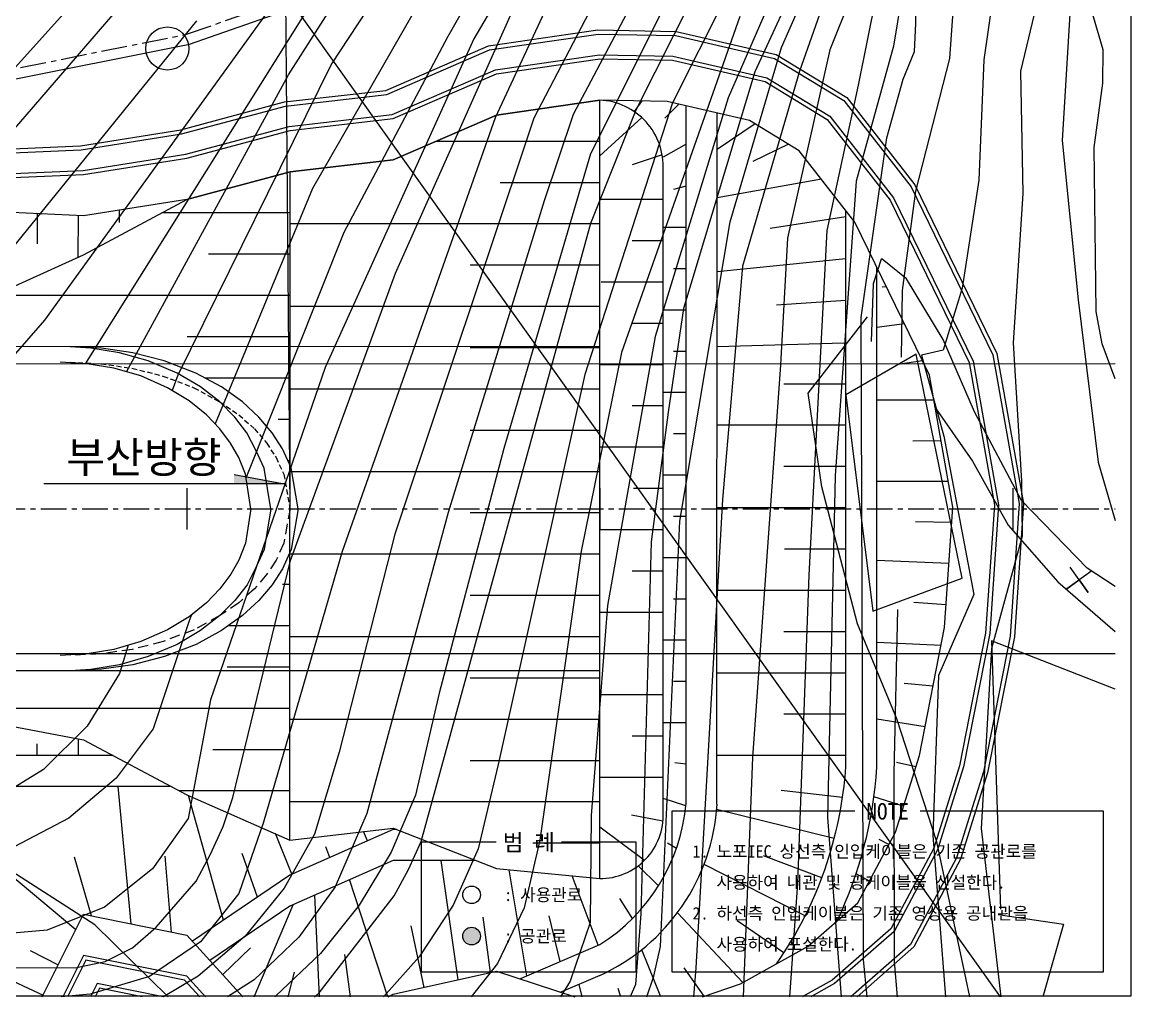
# Model space of a CAD drawing. Extents: x -212 to 226, y -69 to 145.
# Drawn here: x 105.1 to 158.8, y -1.2 to 46 of the extents above; entities that cross this region are included whole.
import ezdxf
from ezdxf.enums import TextEntityAlignment as Align

# ---------------------------------------------------------------- set-up
doc = ezdxf.new("R2010")
doc.units = 0
doc.header["$MEASUREMENT"] = 0
for name, pattern in [('A-CENTR01', [2, 1.25, -0.25, 0.25, -0.25]), ('CENTER', [2, 1.25, -0.25, 0.25, -0.25]), ('HIDDEN', [0.375, 0.25, -0.125]), ('HIDDENX2', [0.75, 0.5, -0.25])]:
    doc.linetypes.add(name, pattern=pattern)
for name, color, linetype in [('TT-BASE', 253, 'CONTINUOUS'), ('TT-CNTL', 1, 'A-CENTR01'), ('TX-PAPR', 2, 'CONTINUOUS'), ('TZ-LINE', 7, 'CONTINUOUS'), ('TZ-TEX2', 3, 'CONTINUOUS')]:
    doc.layers.add(name, color=color, linetype=linetype)
doc.styles.get("Standard").update_dxf_attribs({"font": 'GulimChe.ttf'})
doc.styles.add('굴림', font='GulimChe.ttf')

msp = doc.modelspace()

# ---------------------------------------------------------------- hatches: boundary and pattern name
at = {"layer": 'TT-BASE', "linetype": 'ByBlock'}
msp.add_hatch(color=256, dxfattribs=at).paths.add_polyline_path([(115.362, 24.049), (117.702, 23.612), (115.362, 23.612)])
at = {"layer": 'TZ-LINE', "ltscale": 2}
h = msp.add_hatch(color=256, dxfattribs=at)
h.dxf.hatch_style = 1
h.paths.add_polyline_path([(126.438, 1.697, 1), (127.291, 1.697, 1)])

# ---------------------------------------------------------------- linework, layer by layer
at = {"layer": 'TT-BASE'}
for p, q in [((86.14, 91.839, -288.11), (152.461, -1.245, -288.11)), ((122.288, 61.199, -374.638), (103.464, 39.364, -374.638)), ((97.357, 35.528, -374.638), (117.195, 57.644, -374.638)), ((131.71, 55.781, -374.638), (125.715, 45.272, -374.638)), ((132.366, 54.394, -374.638), (126.973, 45.161, -374.638)), ((126.299, 53.448, -374.638), (120.082, 43.959, -374.638)), ((121.706, 53.036, -374.638), (106.186, 31.529, -374.638)), ((139.013, 52.389, -374.638), (132.627, 39.587, -374.638)), ((118.07, 22.394, -295.583), (117.832, 51.37, -295.583)), ((134.827, 41.72, -374.638), (139.577, 51.133, -374.638)), ((117.99, 43.414, -374.638), (122.744, 50.89, -374.638)), ((146.574, 50.532, -374.638), (144.207, 44.634, -374.638)), ((155.1, 50.492, -374.638), (153.441, 43.6, -374.638)), ((148.118, 49.778, -374.638), (147.29, 44.805, -374.638)), ((156.025, 49.641, -374.638), (155.465, 40.242, -374.638)), ((125.698, 49.312, -374.638), (119.16, 37.912, -374.638)), ((148.372, 45.907, -374.638), (148.419, 49.132, -374.638)), ((150.346, 48.995, -374.638), (150.017, 44.218, -374.638)), ((152.376, 49.128, -374.638), (151.676, 44.147, -374.638)), ((131.402, 48.648, -374.638), (128.01, 41.345, -374.638)), ((133.793, 48.842, -374.638), (129.878, 41.325, -374.638)), ((146.783, 48.826, -374.638), (145.59, 42.918, -374.638)), ((108.165, 29.417, -374.638), (119.769, 47.948, -374.638)), ((141.847, 48.171, -374.638), (139.285, 42.306, -374.638)), ((144.257, 47.874, -374.638), (142.75, 43.595, -374.638)), ((123.175, 33.811, -374.638), (129.169, 47.266, -374.638)), ((135.084, 47.736, -374.638), (131.779, 41.501, -374.638)), ((139.248, 47.338, -374.638), (136.592, 42.069, -374.638)), ((141.873, 44.739, -374.638), (143.041, 47.425, -374.638)), ((157.457, 44.632, -374.638), (156.567, 47.657, -374.638)), ((139.853, 46.247, -374.638), (134.132, 29.978, -374.638)), ((141.833, 46.294, -374.638), (140.586, 43.564, -374.638)), ((113.541, 46.04, -374.638), (100.047, 29.417, -374.638)), ((148.317, 44.554, -374.638), (148.372, 45.907, -374.638)), ((126.973, 45.161, -374.638), (119.776, 29.24, -374.638)), ((125.715, 45.272, -374.638), (120.674, 35.786, -374.638)), ((127.684, 44.829, -1182.331), (132.983, 45.598, -1182.331)), ((127.739, 44.635, -1182.331), (132.995, 45.398, -1182.331)), ((132.983, 45.598, -1182.331), (136.764, 45.524, -1182.331)), ((132.995, 45.398, -1182.331), (136.739, 45.324, -1182.331)), ((136.739, 45.324, -1182.331), (141.538, 44.217, -1182.331)), ((136.764, 45.524, -1182.331), (141.615, 44.405, -1182.331)), ((122.704, 42.668, -1182.331), (127.684, 44.829, -1182.331)), ((122.756, 42.473, -1182.331), (127.739, 44.635, -1182.331)), ((139.38, 36.295, -374.638), (141.873, 44.739, -374.638)), ((144.207, 44.634, -374.638), (142.166, 35.505, -374.638)), ((147.29, 44.805, -374.638), (145.49, 38.267, -374.638)), ((157.43, 43.016, -374.638), (157.457, 44.632, -374.638)), ((128.015, 43.665, -1182.331), (133.057, 44.397, -1182.331)), ((128.07, 43.471, -1182.331), (133.07, 44.196, -1182.331)), ((133.057, 44.397, -1182.331), (136.616, 44.326, -1182.331)), ((133.07, 44.196, -1182.331), (136.591, 44.127, -1182.331)), ((136.591, 44.127, -1182.331), (141.08, 43.091, -1182.331)), ((136.616, 44.326, -1182.331), (141.156, 43.279, -1182.331)), ((141.538, 44.217, -1182.331), (144.897, 42.172, -1182.331)), ((141.615, 44.405, -1182.331), (145.032, 42.324, -1182.331)), ((147.762, 43.213, -374.638), (148.317, 44.554, -374.638)), ((150.017, 44.218, -374.638), (148.357, 37.792, -374.638)), ((151.676, 44.147, -374.638), (151.429, 38.324, -374.638)), ((120.082, 43.959, -374.638), (112.631, 28.877, -374.638)), ((123.018, 41.496, -1182.331), (128.015, 43.665, -1182.331)), ((140.586, 43.564, -374.638), (137.121, 32.107, -374.638)), ((142.75, 43.595, -374.638), (139.988, 34.15, -374.638)), ((153.441, 43.6, -374.638), (153.556, 37.665, -374.638)), ((110.151, 29.032, -374.638), (117.99, 43.414, -374.638)), ((123.07, 41.301, -1182.331), (128.07, 43.471, -1182.331)), ((141.08, 43.091, -1182.331), (144.085, 41.262, -1182.331)), ((141.156, 43.279, -1182.331), (144.22, 41.414, -1182.331)), ((146.976, 40.369, -374.638), (147.762, 43.213, -374.638)), ((157.022, 39.901, -374.638), (157.43, 43.016, -374.638)), ((117.807, 42.108, -1182.331), (122.704, 42.668, -1182.331)), ((117.844, 41.911, -1182.331), (122.756, 42.473, -1182.331)), ((145.59, 42.918, -374.638), (144.063, 35.875, -374.638)), ((112.777, 40.752, -1182.331), (117.807, 42.108, -1182.331)), ((112.819, 40.556, -1182.331), (117.844, 41.911, -1182.331)), ((128.07, 41.471, -1182.331), (133.07, 42.196, -1182.331)), ((136.592, 42.069, -374.638), (132.345, 28.901, -374.638)), ((133.069, 4.484, -1182.331), (133.07, 42.196, -1182.331)), ((139.285, 42.306, -374.638), (135.751, 30.738, -374.638)), ((144.897, 42.172, -1182.331), (148.155, 37.989, -1182.331)), ((145.032, 42.324, -1182.331), (148.326, 38.096, -1182.331)), ((118.032, 40.926, -1182.331), (123.018, 41.496, -1182.331)), ((128.01, 41.345, -374.638), (120.596, 20.334, -374.638)), ((123.07, 39.301, -1182.331), (128.07, 41.471, -1182.331)), ((131.779, 41.501, -374.638), (130.38, 37.312, -374.638)), ((132.631, 36.238, -374.638), (134.827, 41.72, -374.638)), ((135.112, 41.348, -1182.331), (133.07, 39.498, -1182.331)), ((144.22, 41.414, -1182.331), (147.302, 37.457, -1182.331)), ((113.028, 39.577, -1182.331), (118.032, 40.926, -1182.331)), ((118.07, 40.729, -1182.331), (123.07, 41.301, -1182.331)), ((129.878, 41.325, -374.638), (123.146, 21.168, -374.638)), ((144.085, 41.262, -1182.331), (147.131, 37.351, -1182.331)), ((107.93, 39.985, -1182.331), (112.777, 40.752, -1182.331)), ((107.95, 39.786, -1182.331), (112.819, 40.556, -1182.331)), ((113.07, 39.381, -1182.331), (118.07, 40.729, -1182.331)), ((145.729, 31.659, -374.638), (146.976, 40.369, -374.638)), ((103.82, 39.808, -1182.331), (107.93, 39.985, -1182.331)), ((103.828, 39.609, -1182.331), (107.95, 39.786, -1182.331)), ((133.07, 40.196, -1182.331), (125.134, 40.196, -1182.331)), ((155.465, 40.242, -374.638), (156.235, 32.526, -374.638)), ((157.113, 31.949, -374.638), (157.022, 39.901, -374.638)), ((108.05, 38.789, -1182.331), (113.028, 39.577, -1182.331)), ((108.07, 38.59, -1182.331), (113.07, 39.381, -1182.331)), ((118.07, 38.729, -1182.331), (123.07, 39.301, -1182.331)), ((132.627, 39.587, -374.638), (128.425, 25.322, -374.638)), ((136.096, 39.54, -1182.331), (134.645, 39.069, -1182.331)), ((103.811, 38.607, -1182.331), (108.05, 38.789, -1182.331)), ((113.07, 37.381, -1182.331), (118.07, 38.729, -1182.331)), ((118.069, 6.352, -1182.331), (118.07, 38.729, -1182.331)), ((136.138, 7.673, -1182.331), (136.138, 38.808, -1182.331)), ((103.82, 38.407, -1182.331), (108.07, 38.59, -1182.331)), ((133.07, 38.196, -1182.331), (128.247, 38.196, -1182.331)), ((145.49, 38.267, -374.638), (144.471, 23.997, -374.638)), ((151.429, 38.324, -374.638), (150.629, 33.088, -374.638)), ((119.16, 37.912, -374.638), (114.449, 26.507, -374.638)), ((148.357, 37.792, -374.638), (147.719, 32.967, -374.638)), ((148.155, 37.989, -1182.331), (152.116, 29.863, -1182.331)), ((148.326, 38.096, -1182.331), (152.308, 29.925, -1182.331)), ((153.556, 37.665, -374.638), (153.089, 30.445, -374.638)), ((108.07, 34.696, -1182.331), (113.07, 37.381, -1182.331)), ((130.38, 37.312, -374.638), (125.724, 22.219, -374.638)), ((136.138, 37.379, -1182.331), (133.07, 37.379, -1182.331)), ((147.131, 37.351, -1182.331), (150.964, 29.488, -1182.331)), ((147.302, 37.457, -1182.331), (151.156, 29.55, -1182.331)), ((118.07, 36.729, -1182.331), (111.856, 36.729, -1182.331)), ((133.07, 36.196, -1182.331), (118.07, 36.197, -1182.331)), ((124.424, 6.276, -374.638), (132.631, 36.238, -374.638)), ((136.953, 21.796, -374.638), (139.38, 36.295, -374.638)), ((120.674, 35.786, -374.638), (115.938, 23.887, -374.638)), ((142.166, 35.505, -374.638), (141.818, 29.376, -374.638)), ((144.063, 35.875, -374.638), (143.203, 19.177, -374.638)), ((136.138, 35.379, -1182.331), (134.638, 35.379, -1182.331)), ((103.82, 32.776, -1182.331), (108.07, 34.696, -1182.331)), ((118.07, 34.729, -1182.331), (114.13, 34.729, -1182.331)), ((146.697, 34.493, -374.638), (146.316, 33.302, -374.638)), ((146.749, 34.492, -374.638), (146.697, 34.493, -374.638)), ((147.931, 33.538, -374.638), (146.749, 34.492, -374.638)), ((133.07, 34.196, -1182.331), (126.803, 34.196, -1182.331)), ((139.988, 34.15, -374.638), (139.01, 22.856, -374.638)), ((118.099, 19.893, -374.638), (123.175, 33.811, -374.638)), ((136.138, 33.379, -1182.331), (133.138, 33.379, -1182.331)), ((146.316, 33.302, -374.638), (146.222, 30.495, -374.638)), ((149.708, 30.599, -374.638), (147.931, 33.538, -374.638)), ((147.719, 32.967, -374.638), (147.667, 29.749, -374.638)), ((150.629, 33.088, -374.638), (149.701, 30.081, -374.638)), ((118.07, 32.729, -1182.331), (103.716, 32.729, -1182.331)), ((156.235, 32.526, -374.638), (157.209, 24.662, -374.638)), ((133.07, 32.196, -1182.331), (118.07, 32.197, -1182.331)), ((137.121, 32.107, -374.638), (136.392, 27.082, -374.638)), ((143.169, 27.992, -374.638), (146.031, 31.694, -374.638)), ((157.403, 30.387, -374.638), (157.113, 31.949, -374.638)), ((106.186, 31.529, -374.638), (104.343, 29.416, -374.638)), ((136.138, 31.379, -1182.331), (134.638, 31.379, -1182.331)), ((145.843, 0.565, -374.638), (145.729, 31.659, -374.638)), ((118.07, 30.729, -1182.331), (113.097, 30.729, -1182.331)), ((135.751, 30.738, -374.638), (133.45, 17.717, -374.638)), ((133.066, 30.256, -886.748), (103.817, 30.246, -886.748)), ((108.935, 30.175, -886.748), (107.417, 30.247, -886.748)), ((108.418, 30.174, -886.748), (107.417, 30.247, -886.748)), ((109.809, 29.951, -886.748), (108.418, 30.174, -886.748)), ((110.456, 29.951, -886.748), (108.935, 30.175, -886.748)), ((133.07, 30.196, -1182.331), (126.803, 30.196, -1182.331)), ((133.072, 14.556, -886.748), (133.067, 30.256, -886.748)), ((149.701, 30.081, -374.638), (148.657, 29.841, -374.638)), ((151.217, 27.093, -374.638), (149.708, 30.599, -374.638)), ((153.089, 30.445, -374.638), (153.503, 23.729, -374.638)), ((158.041, 28.696, -374.638), (157.403, 30.387, -374.638)), ((111.203, 29.559, -886.748), (109.809, 29.951, -886.748)), ((111.981, 29.56, -886.748), (110.456, 29.951, -886.748)), ((112.607, 28.966, -886.748), (111.203, 29.559, -886.748)), ((113.516, 28.966, -886.748), (111.981, 29.56, -886.748)), ((134.132, 29.978, -374.638), (132.17, 20.341, -374.638)), ((148.398, 29.891, -374.638), (144.988, 27.913, -374.638)), ((150.629, 19.041, -374.638), (148.398, 29.891, -374.638)), ((148.657, 29.841, -374.638), (149.742, 25.923, -374.638)), ((151.156, 29.55, -1182.331), (152.385, 22.593, -1182.331)), ((152.116, 29.863, -1182.331), (153.391, 22.647, -1182.331)), ((152.308, 29.925, -1182.331), (153.592, 22.657, -1182.331)), ((103.86, 29.416, -295.583), (158.041, 29.434, -295.583)), ((108.237, 29.426, -886.748), (106.937, 29.497, -886.748)), ((109.537, 29.21, -886.748), (108.237, 29.426, -886.748)), ((110.838, 28.833, -886.748), (109.537, 29.21, -886.748)), ((119.776, 29.24, -374.638), (114.221, 13.151, -374.638)), ((136.138, 29.379, -1182.331), (133.07, 29.379, -1182.331)), ((141.818, 29.376, -374.638), (140.466, 10.351, -374.638)), ((150.964, 29.488, -1182.331), (152.184, 22.582, -1182.331)), ((112.138, 28.265, -886.748), (110.838, 28.833, -886.748)), ((112.631, 28.877, -374.638), (112.36, 28.129, -374.638)), ((113.738, 28.299, -886.748), (112.607, 28.966, -886.748)), ((114.753, 28.3, -886.748), (113.516, 28.966, -886.748)), ((118.07, 28.729, -1182.331), (113.949, 28.729, -1182.331)), ((132.345, 28.901, -374.638), (128.143, 10.018, -374.638)), ((113.178, 27.631, -886.748), (112.138, 28.265, -886.748)), ((114.668, 27.574, -886.748), (113.738, 28.299, -886.748)), ((115.77, 27.575, -886.748), (114.753, 28.3, -886.748)), ((133.07, 28.196, -1182.331), (118.07, 28.197, -1182.331)), ((143.831, 23.457, -374.638), (143.169, 27.992, -374.638)), ((114.023, 26.95, -886.748), (113.178, 27.631, -886.748)), ((115.393, 26.845, -886.748), (114.668, 27.574, -886.748)), ((116.563, 26.845, -886.748), (115.77, 27.575, -886.748)), ((144.988, 27.913, -374.638), (146.289, 17.441, -374.638)), ((114.673, 26.273, -886.748), (114.023, 26.95, -886.748)), ((136.138, 27.379, -1182.331), (134.638, 27.379, -1182.331)), ((136.392, 27.082, -374.638), (135.566, 20.796, -374.638)), ((149.296, 27.329, -374.638), (151.129, 24.701, -374.638)), ((153.493, 22.795, -374.638), (151.217, 27.093, -374.638)), ((115.985, 26.078, -886.748), (115.393, 26.845, -886.748)), ((117.21, 26.078, -886.748), (116.563, 26.845, -886.748)), ((118.07, 26.729, -1182.331), (117.504, 26.729, -1182.331)), ((115.194, 25.576, -886.748), (114.673, 26.273, -886.748)), ((116.436, 25.207, -886.748), (115.985, 26.078, -886.748)), ((117.704, 25.308, -886.748), (117.21, 26.078, -886.748)), ((133.07, 26.196, -1182.331), (126.803, 26.196, -1182.331)), ((149.742, 25.923, -374.638), (151.193, 18.251, -374.638)), ((115.584, 24.887, -886.748), (115.194, 25.576, -886.748)), ((118.125, 24.375, -886.748), (117.704, 25.308, -886.748)), ((128.425, 25.322, -374.638), (125.288, 13.473, -374.638)), ((136.138, 25.379, -1182.331), (133.07, 25.379, -1182.331)), ((115.909, 24.073, -886.748), (115.584, 24.887, -886.748)), ((116.821, 24.374, -886.748), (116.436, 25.207, -886.748)), ((118.07, 24.729, -1182.331), (117.963, 24.729, -1182.331)), ((151.129, 24.701, -374.638), (152.852, 21.608, -374.638)), ((117.138, 22.4, -886.748), (116.821, 24.374, -886.748)), ((133.07, 24.196, -1182.331), (118.07, 24.197, -1182.331)), ((118.471, 22.401, -886.748), (118.125, 24.375, -886.748)), ((157.209, 24.662, -374.638), (158.041, 21.835, -374.638)), ((116.17, 22.4, -886.748), (115.909, 24.073, -886.748)), ((144.471, 23.997, -374.638), (144.095, 7.448, -374.638)), ((153.503, 23.729, -374.638), (153.525, 21.079, -374.638)), ((136.138, 23.379, -1182.331), (134.711, 23.379, -1182.331)), ((145.552, 16.827, -374.638), (143.831, 23.457, -374.638)), ((139.01, 22.856, -374.638), (137.723, 0.157, -374.638)), ((152.184, 22.582, -1182.331), (151.76, 16.381, -1182.331)), ((152.385, 22.593, -1182.331), (151.959, 16.354, -1182.331)), ((153.391, 22.647, -1182.331), (152.952, 16.223, -1182.331)), ((153.592, 22.657, -1182.331), (153.151, 16.197, -1182.331)), ((156.669, 19.523, -374.638), (153.493, 22.795, -374.638)), ((116.17, 22.4, -886.748), (115.91, 20.727, -886.748)), ((117.138, 22.4, -886.748), (116.823, 20.426, -886.748)), ((118.471, 22.401, -886.748), (118.127, 20.427, -886.748)), ((125.724, 22.219, -374.638), (121.793, 7.643, -374.638)), ((133.07, 22.196, -1182.331), (126.803, 22.196, -1182.331)), ((136.011, 1.197, -374.638), (136.953, 21.796, -374.638)), ((152.852, 21.608, -374.638), (155.256, 18.868, -374.638)), ((123.146, 21.168, -374.638), (120.449, 10.614, -374.638)), ((136.138, 21.379, -1182.331), (133.07, 21.379, -1182.331)), ((153.525, 21.079, -374.638), (152.037, 15.636, -374.638)), ((115.91, 20.727, -886.748), (115.586, 19.913, -886.748)), ((116.823, 20.426, -886.748), (116.438, 19.593, -886.748)), ((118.127, 20.427, -886.748), (117.706, 19.494, -886.748)), ((135.566, 20.796, -374.638), (135.066, 2.783, -374.638)), ((115.586, 19.913, -886.748), (115.196, 19.224, -886.748)), ((115.295, 8.404, -374.638), (118.099, 19.893, -374.638)), ((120.596, 20.334, -374.638), (116.789, 7.221, -374.638)), ((133.07, 20.196, -1182.331), (118.07, 20.197, -1182.331)), ((132.17, 20.341, -374.638), (130.166, 6.352, -374.638)), ((116.438, 19.593, -886.748), (115.987, 18.722, -886.748)), ((117.706, 19.494, -886.748), (117.212, 18.722, -886.748)), ((136.138, 19.379, -1182.331), (134.638, 19.379, -1182.331)), ((156.907, 19.392, -374.638), (155.686, 18.522, -374.638)), ((156.732, 18.346, -374.638), (155.861, 19.568, -374.638)), ((158.041, 18.641, -374.638), (156.669, 19.523, -374.638)), ((115.196, 19.224, -886.748), (114.676, 18.525, -886.748)), ((143.203, 19.177, -374.638), (142.648, 4.256, -374.638)), ((146.289, 17.441, -374.638), (150.629, 19.041, -374.638)), ((155.256, 18.868, -374.638), (158.041, 16.454, -374.638)), ((155.686, 18.522, -374.638), (156.296, 18.957, -374.638)), ((156.296, 18.957, -374.638), (156.732, 18.346, -374.638)), ((114.676, 18.525, -886.748), (114.026, 17.848, -886.748)), ((115.987, 18.722, -886.748), (115.396, 17.955, -886.748)), ((117.212, 18.722, -886.748), (116.566, 17.955, -886.748)), ((118.07, 18.729, -1182.331), (117.711, 18.729, -1182.331)), ((114.026, 17.848, -886.748), (113.182, 17.167, -886.748)), ((115.396, 17.955, -886.748), (114.672, 17.224, -886.748)), ((116.566, 17.955, -886.748), (115.774, 17.225, -886.748)), ((133.07, 18.196, -1182.331), (126.803, 18.196, -1182.331)), ((151.193, 18.251, -374.638), (149.472, 14.324, -374.638)), ((113.302, 17.264, -374.638), (113.184, 16.968, -374.638)), ((114.672, 17.224, -886.748), (113.742, 16.499, -886.748)), ((115.774, 17.225, -886.748), (114.757, 16.5, -886.748)), ((133.45, 17.717, -374.638), (132.659, 7.539, -374.638)), ((136.138, 17.379, -1182.331), (133.069, 17.379, -1182.331)), ((147.486, 17.526, -374.638), (147.32, 9.573, -374.638)), ((113.184, 16.968, -374.638), (111.446, 11.739, -374.638)), ((113.182, 17.167, -886.748), (112.142, 16.533, -886.748)), ((118.069, 16.729, -1182.331), (115.083, 16.729, -1182.331)), ((147.46, 12.223, -374.638), (145.552, 16.827, -374.638)), ((112.142, 16.533, -886.748), (110.842, 15.963, -886.748)), ((113.742, 16.499, -886.748), (112.611, 15.832, -886.748)), ((114.757, 16.5, -886.748), (113.52, 15.832, -886.748)), ((133.069, 16.196, -1182.331), (118.069, 16.197, -1182.331)), ((151.76, 16.381, -1182.331), (150.497, 9.954, -1182.331)), ((151.959, 16.354, -1182.331), (150.692, 9.905, -1182.331)), ((152.952, 16.223, -1182.331), (151.662, 9.658, -1182.331)), ((153.151, 16.197, -1182.331), (151.856, 9.609, -1182.331)), ((109.542, 15.586, -886.748), (108.242, 15.368, -886.748)), ((110.842, 15.963, -886.748), (109.542, 15.586, -886.748)), ((110.238, 15.788, -374.638), (109.817, 14.421, -374.638)), ((112.611, 15.832, -886.748), (111.208, 15.237, -886.748)), ((113.52, 15.832, -886.748), (111.986, 15.238, -886.748)), ((152.037, 15.636, -374.638), (151.54, 6.908, -374.638)), ((158.041, 13.657, -374.638), (152.041, 16.003, -374.638)), ((152.041, 16.003, -374.638), (152.472, 2.995, -374.638)), ((103.86, 15.394, -295.583), (158.041, 15.394, -295.583)), ((108.242, 15.368, -886.748), (106.942, 15.297, -886.748)), ((111.208, 15.237, -886.748), (109.814, 14.845, -886.748)), ((111.986, 15.238, -886.748), (110.461, 14.845, -886.748)), ((136.138, 15.379, -1182.331), (134.638, 15.379, -1182.331)), ((133.072, 14.556, -886.748), (103.823, 14.546, -886.748)), ((108.94, 14.621, -886.748), (107.423, 14.547, -886.748)), ((108.423, 14.62, -886.748), (107.423, 14.547, -886.748)), ((109.814, 14.845, -886.748), (108.423, 14.62, -886.748)), ((110.461, 14.845, -886.748), (108.94, 14.621, -886.748)), ((118.069, 14.729, -1182.331), (115.025, 14.729, -1182.331)), ((109.817, 14.421, -374.638), (108.242, 11.875, -374.638)), ((133.069, 14.196, -1182.331), (126.803, 14.196, -1182.331)), ((149.472, 14.324, -374.638), (149.197, 6.577, -374.638)), ((125.288, 13.473, -374.638), (124.149, 8.523, -374.638)), ((114.221, 13.151, -374.638), (113.14, 7.396, -374.638)), ((136.138, 13.379, -1182.331), (133.138, 13.379, -1182.331)), ((118.069, 12.729, -1182.331), (103.819, 12.729, -1182.331)), ((103.819, 12.014, -1182.331), (108.069, 11.207, -1182.331)), ((108.242, 11.875, -374.638), (106.124, 9.764, -374.638)), ((133.069, 12.196, -1182.331), (118.069, 12.197, -1182.331)), ((149.4, 6.265, -374.638), (147.46, 12.223, -374.638)), ((111.446, 11.739, -374.638), (109.653, 9.344, -374.638)), ((136.138, 11.379, -1182.331), (134.638, 11.379, -1182.331)), ((108.069, 11.207, -1182.331), (113.069, 8.54, -1182.331)), ((118.069, 10.729, -1182.331), (114.336, 10.729, -1182.331)), ((120.449, 10.614, -374.638), (119.251, 6.642, -374.638)), ((140.466, 10.351, -374.638), (140.012, -1.245, -374.638)), ((106.124, 9.764, -374.638), (103.573, 8.192, -374.638)), ((133.069, 10.196, -1182.331), (126.803, 10.196, -1182.331)), ((128.143, 10.018, -374.638), (127.19, 5.926, -374.638)), ((150.497, 9.954, -1182.331), (149.244, 5.96, -1182.331)), ((150.692, 9.905, -1182.331), (149.429, 5.883, -1182.331)), ((109.653, 9.344, -374.638), (107.363, 7.405, -374.638)), ((136.138, 9.379, -1182.331), (133.069, 9.379, -1182.331)), ((147.32, 9.573, -374.638), (147.333, 0.472, -374.638)), ((151.662, 9.658, -1182.331), (150.355, 5.495, -1182.331)), ((151.856, 9.609, -1182.331), (150.54, 5.417, -1182.331)), ((118.069, 8.729, -1182.331), (112.714, 8.729, -1182.331)), ((113.069, 8.54, -1182.331), (118.069, 6.352, -1182.331)), ((114.831, 7.005, -374.638), (115.295, 8.404, -374.638)), ((133.069, 8.196, -1182.331), (118.069, 8.197, -1182.331)), ((124.149, 8.523, -374.638), (122.961, 5.762, -374.638)), ((121.793, 7.643, -374.638), (120.255, 4.079, -374.638)), ((132.659, 7.539, -374.638), (132.599, 2.351, -374.638)), ((136.13, 7.273, -1182.331), (134.614, 7.549, -1182.331)), ((107.363, 7.405, -374.638), (104.708, 6.03, -374.638)), ((113.14, 7.396, -374.638), (111.418, 4.953, -374.638)), ((114.218, 5.659, -374.638), (114.831, 7.005, -374.638)), ((116.789, 7.221, -374.638), (115.598, 3.757, -374.638)), ((144.095, 7.448, -374.638), (144.764, -1.245, -374.638)), ((119.251, 6.642, -374.638), (117.793, 4.019, -374.638)), ((118.069, 6.352, -1182.331), (123.069, 6.93, -1182.331)), ((123.069, 6.93, -1182.331), (128.069, 4.968, -1182.331)), ((135.232, 5.361, -1182.331), (133.069, 6.977, -1182.331)), ((149.197, 6.577, -374.638), (149.822, -1.245, -374.638)), ((151.54, 6.908, -374.638), (152.493, -1.245, -374.638)), ((123.811, 4.931, -374.638), (124.424, 6.276, -374.638)), ((127.19, 5.926, -374.638), (125.971, 3.191, -374.638)), ((130.166, 6.352, -374.638), (129.413, 3.065, -374.638)), ((133.069, 6.196, -1182.331), (129.831, 6.196, -1182.331)), ((149.244, 5.96, -1182.331), (147.164, 2.054, -1182.331)), ((150.81, -0.412, -374.638), (149.4, 6.265, -374.638)), ((113.52, 4.364, -374.638), (114.218, 5.659, -374.638)), ((122.961, 5.762, -374.638), (121.412, 3.197, -374.638)), ((149.429, 5.883, -1182.331), (147.324, 1.927, -1182.331)), ((150.355, 5.495, -1182.331), (148.121, 1.296, -1182.331)), ((150.54, 5.417, -1182.331), (148.28, 1.17, -1182.331)), ((108.62, 2.24, -374.638), (104.138, 5.115, -374.638)), ((111.418, 4.953, -374.638), (109.078, 3.102, -374.638)), ((123.107, 3.643, -374.638), (123.811, 4.931, -374.638)), ((128.069, 4.968, -1182.331), (133.069, 4.484, -1182.331)), ((111.581, 2.123, -374.638), (113.52, 4.364, -374.638)), ((117.793, 4.019, -374.638), (115.898, 1.699, -374.638)), ((120.255, 4.079, -374.638), (118.505, 1.641, -374.638)), ((142.648, 4.256, -374.638), (142.264, -1.245, -374.638)), ((115.598, 3.757, -374.638), (113.736, 1.424, -374.638)), ((119.474, -1.045, -374.638), (123.107, 3.643, -374.638)), ((109.078, 3.102, -374.638), (106.302, 1.984, -374.638)), ((121.412, 3.197, -374.638), (119.542, 0.858, -374.638)), ((125.971, 3.191, -374.638), (124.331, 0.685, -374.638)), ((129.413, 3.065, -374.638), (128.115, 0.372, -374.638)), ((135.066, 2.783, -374.638), (134.806, -0.644, -374.638)), ((152.365, 2.737, -374.638), (155.53, 2.274, -374.638)), ((112.168, -1.245, -374.638), (108.62, 2.24, -374.638)), ((132.599, 2.351, -374.638), (131.641, -0.492, -374.638)), ((155.53, 2.274, -374.638), (154.523, -1.245, -374.638)), ((106.302, 1.984, -374.638), (103.324, 1.716, -374.638)), ((110.446, 1.13, -374.638), (111.581, 2.123, -374.638)), ((115.898, 1.699, -374.638), (113.627, -0.25, -374.638)), ((118.505, 1.641, -374.638), (116.338, -0.418, -374.638)), ((147.164, 2.054, -1182.331), (144.325, -0.44, -1182.331)), ((147.324, 1.927, -1182.331), (144.441, -0.604, -1182.331)), ((109.124, 0.47, -374.638), (110.446, 1.13, -374.638)), ((113.736, 1.424, -374.638), (111.261, -0.254, -374.638)), ((135.69, -0.247, -374.638), (136.011, 1.197, -374.638)), ((148.121, 1.296, -1182.331), (145.227, -1.245, -1182.331)), ((148.28, 1.17, -1182.331), (145.53, -1.245, -1182.331)), ((108.069, 0.754, -1182.331), (107.072, -1.245, -1182.331)), ((113.069, -0.251, -1182.331), (108.069, 0.754, -1182.331)), ((119.542, 0.858, -374.638), (117.373, -1.216, -374.638)), ((124.331, 0.685, -374.638), (122.593, -1.245, -374.638)), ((146.018, -1.245, -374.638), (145.843, 0.565, -374.638)), ((98.738, 0.192, -374.638), (107.66, 0.164, -374.638)), ((108.18, 0.528, -1182.331), (107.295, -1.245, -1182.331)), ((107.66, 0.164, -374.638), (109.124, 0.47, -374.638)), ((112.965, -0.434, -1182.331), (108.18, 0.528, -1182.331)), ((128.115, 0.372, -374.638), (126.85, -1.245, -374.638)), ((137.723, 0.157, -374.638), (137.619, -1.245, -374.638)), ((147.333, 0.472, -374.638), (147.481, -1.245, -374.638)), ((111.261, -0.254, -374.638), (108.399, -1.115, -374.638)), ((113.627, -0.25, -374.638), (111.938, -1.245, -374.638)), ((113.702, -1.245, -1182.331), (112.965, -0.434, -1182.331)), ((113.973, -1.245, -1182.331), (113.069, -0.251, -1182.331)), ((116.338, -0.418, -374.638), (115.046, -1.245, -374.638)), ((131.641, -0.492, -374.638), (131.176, -1.245, -374.638)), ((135.359, -1.245, -374.638), (135.69, -0.247, -374.638)), ((144.325, -0.44, -1182.331), (142.875, -1.245, -1182.331)), ((150.998, -1.245, -374.638), (150.81, -0.412, -374.638)), ((108.733, -0.603, -1182.331), (108.413, -1.245, -1182.331)), ((108.844, -0.829, -1182.331), (108.636, -1.245, -1182.331)), ((111.924, -1.245, -1182.331), (108.733, -0.603, -1182.331)), ((110.91, -1.245, -1182.331), (108.844, -0.829, -1182.331)), ((119.256, -1.245, -374.638), (119.474, -1.045, -374.638)), ((134.806, -0.644, -374.638), (134.548, -1.245, -374.638)), ((144.441, -0.604, -1182.331), (143.287, -1.245, -1182.331)), ((108.399, -1.115, -374.638), (106.985, -1.245, -374.638)), ((117.373, -1.216, -374.638), (117.333, -1.245, -374.638))]:
    msp.add_line(p, q, dxfattribs=at)
at = {"layer": 'TT-BASE', "linetype": 'CENTER'}
for p, q in [((113.064, 45.387), (133.064, 52.387)), ((103.064, 43.387), (113.064, 45.387))]:
    msp.add_line(p, q, dxfattribs=at)
at = {"layer": 'TT-BASE', "linetype": 'Continuous'}
for p, q in [((113.198, 44.91), (133.22, 51.918)), ((103.14, 42.899), (113.198, 44.91)), ((133.07, 42.196, -1182.331), (128.07, 41.471, -1182.331)), ((136.344, 42.131, -1182.331), (133.07, 42.196, -1182.331)), ((135.114, 42.156, -1182.331), (134.743, 41.642, -1182.331)), ((136.903, 42.002, -1182.331), (136.223, 41.317, -1182.331)), ((140.316, 41.215, -1182.331), (136.344, 42.131, -1182.331)), ((137.249, 8.136, -1182.331), (137.25, 41.922, -1182.331)), ((128.07, 41.471, -1182.331), (123.07, 39.301, -1182.331)), ((138.749, 8.095, -1182.331), (138.75, 41.576, -1182.331)), ((140.6, 41.042, -1182.331), (138.75, 39.805, -1182.331)), ((142.732, 39.744, -1182.331), (140.316, 41.215, -1182.331)), ((137.25, 40.064, -1182.331), (136.138, 39.43, -1182.331)), ((142.209, 40.062, -1182.331), (140.488, 39.222, -1182.331)), ((145.425, 36.287, -1182.331), (142.732, 39.744, -1182.331)), ((123.07, 39.301, -1182.331), (118.07, 38.729, -1182.331)), ((118.07, 38.729, -1182.331), (113.07, 37.381, -1182.331)), ((143.809, 38.361, -1182.331), (138.75, 37.461, -1182.331)), ((137.25, 38.026, -1182.331), (136.642, 37.864, -1182.331)), ((113.07, 37.381, -1182.331), (108.07, 36.59, -1182.331)), ((108.07, 36.59, -1182.331), (103.819, 36.794, -1182.331)), ((105.817, 36.698, -1182.331), (105.823, 35.242, -1182.331)), ((107.816, 36.602, -1182.331), (107.8, 34.574, -1182.331)), ((109.794, 36.863, -1182.331), (109.796, 36.275, -1182.331)), ((144.99, 36.54, -1182.331), (141.32, 35.976, -1182.331)), ((144.989, 9.93, -1182.331), (144.99, 36.845, -1182.331)), ((137.25, 36.026, -1182.331), (136.138, 36.026, -1182.331)), ((149.043, 28.864, -1182.331), (145.425, 36.287, -1182.331)), ((144.99, 34.5, -1182.331), (138.75, 33.874, -1182.331)), ((137.25, 34.026, -1182.331), (136.642, 34.026, -1182.331)), ((146.489, 9.882, -1182.331), (146.49, 34.102, -1182.331)), ((146.951, 33.156, -1182.331), (146.744, 33.132, -1182.331)), ((144.99, 32.484, -1182.331), (141.629, 32.271, -1182.331)), ((137.25, 32.026, -1182.331), (136.138, 32.026, -1182.331)), ((147.827, 31.358, -1182.331), (146.49, 31.183, -1182.331)), ((144.889, 30.428, -1182.331), (138.75, 30.238, -1182.331)), ((137.25, 30.026, -1182.331), (136.642, 30.026, -1182.331)), ((148.703, 29.561, -1182.331), (147.515, 29.392, -1182.331)), ((150.172, 22.475, -1182.331), (149.043, 28.864, -1182.331)), ((137.25, 28.026, -1182.331), (136.138, 28.026, -1182.331)), ((144.996, 28.442, -1182.331), (141.99, 28.442, -1182.331)), ((149.256, 27.658, -1182.331), (146.49, 27.657, -1182.331)), ((144.99, 26.442, -1182.331), (138.75, 26.442, -1182.331)), ((137.25, 26.026, -1182.331), (136.642, 26.026, -1182.331)), ((149.604, 25.688, -1182.331), (148.241, 25.682, -1182.331)), ((144.99, 24.442, -1182.331), (141.99, 24.442, -1182.331)), ((137.25, 24.026, -1182.331), (136.138, 24.026, -1182.331)), ((149.952, 23.719, -1182.331), (146.49, 23.713, -1182.331)), ((137.25, 22.026, -1182.331), (136.642, 22.026, -1182.331)), ((144.99, 22.442, -1182.331), (138.75, 22.442, -1182.331)), ((149.774, 16.643, -1182.331), (150.172, 22.475, -1182.331)), ((150.122, 21.74, -1182.331), (148.363, 21.759, -1182.331)), ((144.99, 20.442, -1182.331), (142.016, 20.442, -1182.331)), ((137.25, 20.026, -1182.331), (136.138, 20.026, -1182.331)), ((149.985, 19.744, -1182.331), (146.49, 19.887, -1182.331)), ((144.99, 18.442, -1182.331), (138.75, 18.442, -1182.331)), ((137.25, 18.026, -1182.331), (136.642, 18.026, -1182.331)), ((149.849, 17.749, -1182.331), (148.28, 17.856, -1182.331)), ((144.989, 16.442, -1182.331), (141.989, 16.442, -1182.331)), ((148.556, 10.448, -1182.331), (149.774, 16.643, -1182.331)), ((137.249, 16.026, -1182.331), (136.138, 16.026, -1182.331)), ((149.602, 15.768, -1182.331), (146.489, 15.918, -1182.331)), ((137.249, 14.026, -1182.331), (136.642, 14.026, -1182.331)), ((144.989, 14.442, -1182.331), (138.749, 14.442, -1182.331)), ((149.216, 13.806, -1182.331), (147.817, 13.931, -1182.331)), ((144.989, 12.442, -1182.331), (141.989, 12.442, -1182.331)), ((137.249, 12.026, -1182.331), (136.138, 12.026, -1182.331)), ((148.83, 11.843, -1182.331), (146.489, 12.21, -1182.331)), ((105.819, 10.445, -1182.331), (105.819, 11.014, -1182.331)), ((107.819, 10.445, -1182.331), (107.819, 11.255, -1182.331)), ((109.498, 10.445, -1182.331), (103.819, 10.445, -1182.331)), ((144.989, 10.442, -1182.331), (138.749, 10.442, -1182.331)), ((147.391, 6.736, -1182.331), (148.556, 10.448, -1182.331)), ((137.249, 10.026, -1182.331), (136.715, 10.097, -1182.331)), ((148.383, 9.897, -1182.331), (147.439, 10.108, -1182.331)), ((112.31, 8.945, -1182.331), (103.819, 8.945, -1182.331)), ((110.374, 2.291, -1182.331), (109.746, 8.945, -1182.331)), ((144.828, 8.409, -1182.331), (141.864, 8.757, -1182.331)), ((114.845, 2.47, -1182.331), (113.152, 8.504, -1182.331)), ((137.238, 8.014, -1182.331), (136.138, 8.369, -1182.331)), ((147.784, 7.988, -1182.331), (146.347, 8.439, -1182.331)), ((144.428, 6.43, -1182.331), (138.731, 7.835, -1182.331)), ((118.166, 4.696, -1182.331), (117.362, 6.661, -1182.331)), ((123.069, 6.867, -1182.331), (118.069, 4.653, -1182.331)), ((121.824, 6.316, -1182.331), (121.626, 6.763, -1182.331)), ((123.228, 6.867, -1182.331), (123.069, 6.867, -1182.331)), ((145.57, 3.315, -1182.331), (147.391, 6.736, -1182.331)), ((119.995, 5.506, -1182.331), (119.804, 6.024, -1182.331)), ((136.785, 5.947, -1182.331), (136.35, 6.203, -1182.331)), ((147.068, 6.129, -1182.331), (146.611, 6.373, -1182.331)), ((108.461, 2.675, -1182.331), (107.635, 5.517, -1182.331)), ((112.337, 1.896, -1182.331), (112.025, 5.567, -1182.331)), ((116.501, 3.591, -1182.331), (115.75, 5.696, -1182.331)), ((143.825, 4.522, -1182.331), (141, 5.58, -1182.331)), ((107.692, 1.997, -1182.331), (103.819, 5.24, -1182.331)), ((123.069, 5.367, -1182.331), (118.069, 3.153, -1182.331)), ((127.051, 5.367, -1182.331), (123.069, 5.367, -1182.331)), ((126.215, -0.418, -1182.331), (125.394, 5.367, -1182.331)), ((129.547, -0.229, -1182.331), (128.678, 4.909, -1182.331)), ((135.917, 4.134, -1182.331), (134.93, 5.1, -1182.331)), ((143.021, 2.685, -1182.331), (138.12, 5.171, -1182.331)), ((118.069, 4.653, -1182.331), (113.34, 1.451, -1182.331)), ((122.806, -1.245, -1182.331), (120.957, 4.432, -1182.331)), ((132.99, 1.252, -1182.331), (131.739, 4.612, -1182.331)), ((146.128, 4.364, -1182.331), (145.482, 4.708, -1182.331)), ((119.501, -1.245, -1182.331), (119.274, 3.687, -1182.331)), ((134.663, 2.556, -1182.331), (134.037, 3.52, -1182.331)), ((143.167, 1.205, -1182.331), (145.57, 3.315, -1182.331)), ((106.073, -1.245, -1182.331), (108.069, 2.754, -1182.331)), ((108.069, 2.754, -1182.331), (113.069, 1.749, -1182.331)), ((118.069, 3.153, -1182.331), (114.184, 0.522, -1182.331)), ((116.33, -1.245, -1182.331), (118.215, 3.218, -1182.331)), ((140.007, -0.549, -1182.331), (136.832, 2.83, -1182.331)), ((144.96, 2.779, -1182.331), (144.863, 2.841, -1182.331)), ((124.566, -0.785, -1182.331), (123.932, 2.193, -1182.331)), ((127.779, -0.07, -1182.331), (127.419, 2.619, -1182.331)), ((131.153, 0.462, -1182.331), (130.625, 2.673, -1182.331)), ((141.991, 0.888, -1182.331), (139.73, 2.436, -1182.331)), ((113.069, 1.749, -1182.331), (115.791, -1.245, -1182.331)), ((114.814, -0.17, -1182.331), (116.157, 1.126, -1182.331)), ((129.205, -0.377, -1182.331), (133.069, 1.286, -1182.331)), ((139.89, -0.615, -1182.331), (143.167, 1.205, -1182.331)), ((105.488, 0.999, -1182.331), (106.847, 0.306, -1182.331)), ((121.004, -1.245, -1182.331), (120.733, 0.804, -1182.331)), ((136.032, -1.245, -1182.331), (135.103, 1.04, -1182.331)), ((138.125, -1.218, -1182.331), (137.158, 0.154, -1182.331)), ((103.819, -0.099, -1182.331), (106.112, -1.167, -1182.331)), ((117.984, -1.245, -1182.331), (118.287, -0.056, -1182.331)), ((123.069, -1.119, -1182.331), (128.069, -0.006, -1182.331)), ((128.069, -0.006, -1182.331), (131.862, -1.245, -1182.331)), ((133.069, -0.214, -1182.331), (131.186, -1.024, -1182.331)), ((132.212, -1.245, -1182.331), (132.077, -0.641, -1182.331)), ((134.085, -1.245, -1182.331), (133.97, -0.836, -1182.331)), ((138.046, -1.245, -1182.331), (139.89, -0.615, -1182.331)), ((122.829, -1.245, -1182.331), (123.069, -1.119, -1182.331))]:
    msp.add_line(p, q, dxfattribs=at)
at = {"layer": 'TT-BASE', "linetype": 'HIDDEN'}
for p, q in [((107.417, 29.497, -886.748), (108.917, 29.422, -886.748)), ((108.917, 29.422, -886.748), (110.417, 29.21, -886.748)), ((110.417, 29.21, -886.748), (111.918, 28.831, -886.748)), ((111.918, 28.831, -886.748), (113.418, 28.265, -886.748)), ((113.418, 28.265, -886.748), (114.668, 27.574, -886.748)), ((114.668, 27.574, -886.748), (115.593, 26.951, -886.748)), ((115.593, 26.951, -886.748), (116.343, 26.274, -886.748)), ((116.343, 26.274, -886.748), (116.944, 25.576, -886.748)), ((116.944, 25.576, -886.748), (117.394, 24.887, -886.748)), ((117.394, 24.887, -886.748), (117.769, 24.074, -886.748)), ((117.769, 24.074, -886.748), (118.07, 22.401, -886.748))]:
    msp.add_line(p, q, dxfattribs=at)
at = {"layer": 'TT-BASE', "linetype": 'ByBlock'}
for p, q in [((117.702, 23.612), (115.362, 24.049)), ((117.803, 23.612), (106.155, 23.612))]:
    msp.add_line(p, q, dxfattribs=at)
at = {"layer": 'TT-BASE', "extrusion": (-0.000482151, -0.023083, 0.999733)}
for p, q in [((113.069, 23.394, 0.023), (113.069, 21.395, -0.023)), ((133.069, 23.394, 0.023), (133.069, 21.394, -0.023)), ((153.069, 23.394, 0.023), (153.069, 21.394, -0.023))]:
    msp.add_line(p, q, dxfattribs=at)
at = {"layer": 'TT-BASE', "linetype": 'HIDDENX2'}
for p, q in [((118.07, 22.401, -886.748), (117.77, 20.728, -886.748)), ((117.77, 20.728, -886.748), (117.396, 19.913, -886.748)), ((117.396, 19.913, -886.748), (116.946, 19.224, -886.748)), ((116.946, 19.224, -886.748), (116.346, 18.526, -886.748)), ((116.346, 18.526, -886.748), (115.596, 17.849, -886.748)), ((115.596, 17.849, -886.748), (114.672, 17.224, -886.748)), ((114.672, 17.224, -886.748), (113.422, 16.533, -886.748)), ((113.422, 16.533, -886.748), (111.922, 15.967, -886.748)), ((110.422, 15.586, -886.748), (108.922, 15.372, -886.748)), ((111.922, 15.967, -886.748), (110.422, 15.586, -886.748)), ((108.922, 15.372, -886.748), (107.422, 15.297, -886.748))]:
    msp.add_line(p, q, dxfattribs=at)
at = {"layer": 'TT-BASE'}
msp.add_circle((112.131, 44.697), 1.044, dxfattribs=at)
for centre, radius, start, end in [((132.935, 38.991, -1182.331), 3.208, 356.7258, 87.5956), ((133.091, 7.534, -1182.331), 3.05, 269.5906, 2.6156)]:
    msp.add_arc(centre, radius, start, end, dxfattribs=at)
at = {"layer": 'TT-BASE', "linetype": 'Continuous'}
for centre, radius, start, end in [((126.164, 11.154, -1182.331), 18.865, 325.0687, 356.2802), ((126.164, 11.154, -1182.331), 20.365, 334.6552, 356.4198), ((128.318, 8.886, -1182.331), 8.962, 302.0113, 355.2023), ((129.003, 8.662, -1182.331), 9.763, 294.6148, 356.6681)]:
    msp.add_arc(centre, radius, start, end, dxfattribs=at)
at = {"layer": 'TT-CNTL', "elevation": -295.583, "flags": 128}
msp.add_lwpolyline([(0, 22.395), (97.86, 22.394), (158.041, 22.394)], dxfattribs=at)
at = {"layer": 'TX-PAPR'}
msp.add_lwpolyline([(-0.408, 101.99), (158.792, 101.99), (158.792, -1.21), (-0.408, -1.21)], close=True, dxfattribs=at)
at = {"layer": 'TZ-LINE', "ltscale": 2, "elevation": 0.31}
for points in [[(145.43, 7.742), (136.557, 7.742), (136.557, -0.032), (157.47, -0.032), (157.47, 7.742), (148.597, 7.742)], [(128.05, 6.242), (124.427, 6.242), (124.427, -0.032), (134.841, -0.032), (134.841, 6.242), (131.218, 6.242)]]:
    msp.add_lwpolyline(points, dxfattribs=at)
at = {"layer": 'TZ-LINE', "ltscale": 2}
for centre in [(126.864, 3.697, 0.31), (126.864, 1.697, 0.31)]:
    msp.add_circle(centre, 0.427, dxfattribs=at)

# ---------------------------------------------------------------- texts
at = {"layer": 'TT-BASE', "style": '굴림'}
msp.add_text('부산방향', height=1.5, dxfattribs=at).set_placement((107.23, 24.139))
at = {"layer": 'TZ-TEX2'}
for s, p in [('NOTE', (147.013, 7.742, 0.31)), ('범 례', (129.634, 6.242, 0.31))]:
    msp.add_text(s, height=0.8, dxfattribs=at).set_placement(p, align=Align.MIDDLE)
for s, p in [('1. 노포IEC 상선측 인입케이블은 기존 공관로를', (137.561, 5.802, 0.31)), ('   사용하여 내관 및 광케이블을 신설한다.', (137.561, 4.302, 0.31)), (': 사용관로', (128.44, 3.697, 0.31)), ('2. 하선측 인입케이블은 기존 영상용 공내관을', (137.561, 2.802, 0.31)), (': 공관로', (128.44, 1.697, 0.31)), ('   사용하여 포설한다.', (137.561, 1.302, 0.31))]:
    msp.add_text(s, height=0.6, dxfattribs=at).set_placement(p, align=Align.MIDDLE_LEFT)

doc.saveas('drawing.dxf')
